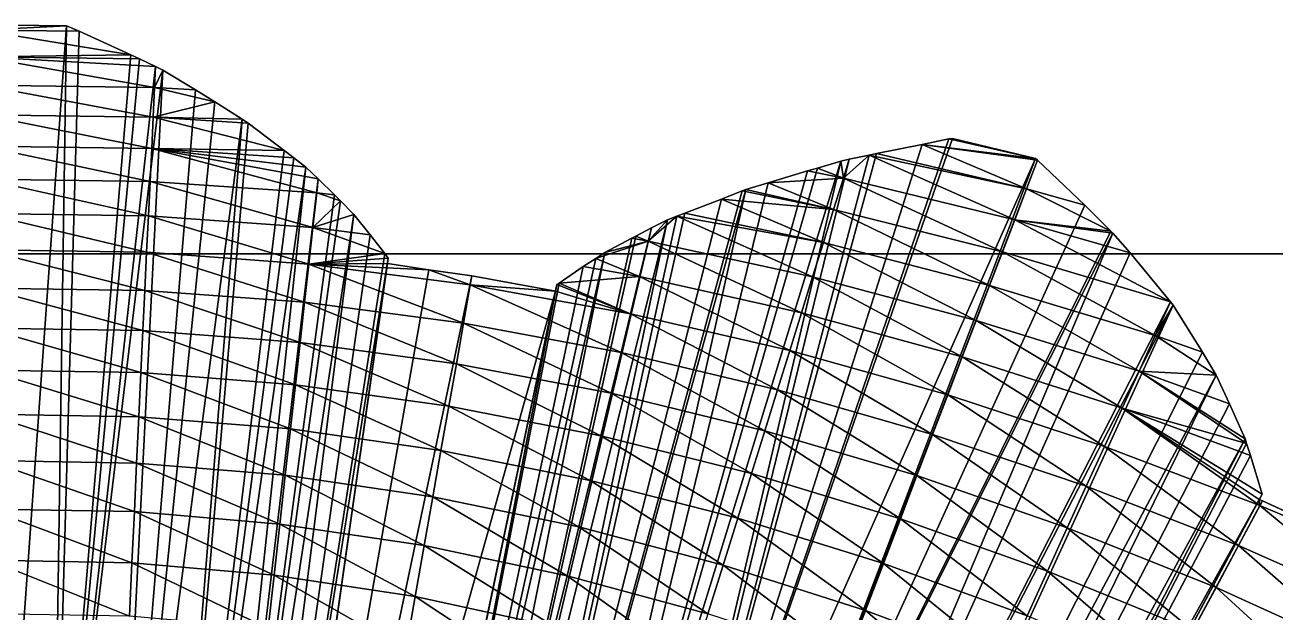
# Model space of a CAD drawing. Extents: x -33.1 to 33.1, y -27.2 to 27.2.
# Drawn here: x 0 to 12.23, y 21.49 to 27.24 of the extents above; entities that cross this region are included whole.
import ezdxf

# ---------------------------------------------------------------- set-up
doc = ezdxf.new("R2010")
doc.units = 0
doc.header["$MEASUREMENT"] = 0
for name, color, linetype in [('ObjLayer', 2, 'Continuous'), ('STL2DXF', 7, 'Continuous'), ('Temp', 7, 'Continuous')]:
    doc.layers.add(name, color=color, linetype=linetype)

msp = doc.modelspace()

# ---------------------------------------------------------------- linework, layer by layer
at = {"layer": 'ObjLayer'}
for p, q in [((0.406, 27.228, 29.5), (-0.409, 27.236, 29.495)), ((0.406, 27.228, 29.5), (0.265, 17.853, 36.5)), ((0.528, 27.175, 29.313), (0.406, 27.228, 29.5)), ((1.033, 26.944, 28.55), (0.528, 27.175, 29.313)), ((1.118, 26.905, 28.421), (1.033, 26.944, 28.55)), ((1.276, 26.83, 28.184), (1.118, 26.905, 28.421)), ((1.347, 26.793, 28.08), (1.276, 26.83, 28.184)), ((1.668, 26.602, 27.526), (1.347, 26.793, 28.08)), ((1.854, 26.485, 27.208), (1.668, 26.602, 27.526)), ((2.124, 26.317, 26.746), (1.854, 26.485, 27.208)), ((2.182, 26.276, 26.629), (2.124, 26.317, 26.746)), ((2.532, 26.01, 25.927), (2.182, 26.276, 26.629)), ((5.851, 16.868, 36.5), (9.065, 26.128, 29.182)), ((8.768, 26.067, 28.821), (8.322, 25.98, 28.273)), ((9.029, 26.122, 29.138), (8.768, 26.067, 28.821)), ((9.065, 26.128, 29.182), (9.029, 26.122, 29.138)), ((9.876, 25.931, 29.113), (9.065, 26.128, 29.182)), ((2.629, 25.937, 25.732), (2.532, 26.01, 25.927)), ((2.744, 25.847, 25.504), (2.629, 25.937, 25.732)), ((9.876, 25.931, 29.113), (6.353, 16.685, 36.5)), ((8.057, 25.925, 27.951), (7.974, 25.906, 27.853)), ((8.25, 25.964, 28.186), (8.057, 25.925, 27.951)), ((8.322, 25.98, 28.273), (8.25, 25.964, 28.186)), ((9.896, 25.914, 29.075), (9.876, 25.931, 29.113)), ((2.867, 25.731, 25.209), (2.744, 25.847, 25.504)), ((7.647, 25.811, 27.405), (7.263, 25.693, 26.887)), ((7.746, 25.838, 27.542), (7.647, 25.811, 27.405)), ((7.974, 25.906, 27.853), (7.746, 25.838, 27.542)), ((10.36, 25.475, 28.178), (9.896, 25.914, 29.075)), ((3.026, 25.575, 24.832), (2.867, 25.731, 25.209)), ((7.263, 25.693, 26.887), (7.046, 25.629, 26.591)), ((3.083, 25.516, 24.699), (3.026, 25.575, 24.832)), ((7.01, 25.616, 26.534), (6.807, 25.535, 26.221)), ((7.046, 25.629, 26.591), (7.01, 25.616, 26.534)), ((3.214, 25.383, 24.392), (3.083, 25.516, 24.699)), ((6.807, 25.535, 26.221), (6.448, 25.398, 25.66)), ((10.614, 25.221, 27.688), (10.36, 25.475, 28.178)), ((3.373, 25.186, 23.93), (3.214, 25.383, 24.392)), ((6.281, 25.33, 25.405), (6.123, 25.252, 25.121)), ((6.372, 25.367, 25.545), (6.281, 25.33, 25.405)), ((6.448, 25.398, 25.66), (6.372, 25.367, 25.545)), ((6.123, 25.252, 25.121), (5.969, 25.172, 24.851)), ((10.633, 25.202, 27.651), (10.614, 25.221, 27.688)), ((10.802, 25.01, 27.256), (10.633, 25.202, 27.651)), ((3.516, 25.001, 23.518), (3.373, 25.186, 23.93)), ((5.93, 25.152, 24.781), (5.669, 25.012, 24.331)), ((5.969, 25.172, 24.851), (5.93, 25.152, 24.781)), ((-25, 25), (25, 25)), ((-25, 25, 4), (25, 25, 4)), ((3.551, 24.956, 23.416), (3.516, 25.001, 23.518)), ((3.544, 24.904, 23.286), (3.551, 24.956, 23.416)), ((5.578, 24.952, 24.145), (5.457, 24.874, 23.896)), ((5.669, 25.012, 24.331), (5.578, 24.952, 24.145)), ((11.198, 24.53, 26.327), (10.802, 25.01, 27.256)), ((1.766, 12.45, 36.5), (3.544, 24.904, 23.286)), ((3.947, 24.844, 23.261), (3.544, 24.904, 23.286)), ((4.367, 24.783, 23.234), (3.947, 24.844, 23.261)), ((5.457, 24.874, 23.896), (5.22, 24.713, 23.422)), ((5.185, 24.633, 23.213), (4.367, 24.783, 23.234)), ((5.22, 24.713, 23.422), (5.199, 24.699, 23.38)), ((5.185, 24.633, 23.213), (2.588, 12.279, 36.5)), ((5.199, 24.699, 23.38), (5.185, 24.633, 23.213)), ((11.222, 24.498, 26.27), (11.198, 24.53, 26.327)), ((11.51, 24.038, 25.417), (11.222, 24.498, 26.27)), ((11.643, 23.812, 25.022), (11.51, 24.038, 25.417)), ((11.775, 23.534, 24.502), (11.643, 23.812, 25.022)), ((11.926, 23.192, 23.9), (11.775, 23.534, 24.502)), ((11.941, 23.144, 23.81), (11.926, 23.192, 23.9)), ((11.979, 23.028, 23.592), (11.941, 23.144, 23.81)), ((12.092, 22.651, 22.923), (11.979, 23.028, 23.592)), ((12.064, 22.598, 22.8), (12.092, 22.651, 22.923)), ((5.915, 11.095, 36.5), (12.064, 22.598, 22.8)), ((12.095, 22.585, 22.795), (12.064, 22.598, 22.8)), ((13.544, 21.915, 22.591), (12.095, 22.585, 22.795))]:
    msp.add_line(p, q, dxfattribs=at)
at = {"layer": 'STL2DXF'}
for points in [[(0.406, 27.228, 29.5), (-0.433, 27.186, 29.315), (-0.409, 27.236, 29.495)], [(0.528, 27.175, 29.313), (-0.433, 27.186, 29.315), (0.406, 27.228, 29.5)], [(1.033, 26.944, 28.55), (-0.433, 27.186, 29.315), (0.528, 27.175, 29.313)], [(1.033, 26.944, 28.55), (-0.429, 26.924, 28.424), (-0.433, 27.186, 29.315)], [(1.118, 26.905, 28.421), (-0.429, 26.924, 28.424), (1.033, 26.944, 28.55)], [(1.266, 26.626, 27.529), (-0.424, 26.648, 27.532), (-0.429, 26.924, 28.424)], [(1.276, 26.83, 28.184), (-0.429, 26.924, 28.424), (1.118, 26.905, 28.421)], [(1.276, 26.83, 28.184), (1.266, 26.626, 27.529), (-0.429, 26.924, 28.424)], [(1.347, 26.793, 28.08), (1.266, 26.626, 27.529), (1.276, 26.83, 28.184)], [(1.668, 26.602, 27.526), (1.266, 26.626, 27.529), (1.347, 26.793, 28.08)], [(1.266, 26.626, 27.529), (1.252, 26.335, 26.636), (-0.424, 26.648, 27.532)], [(1.252, 26.335, 26.636), (-0.42, 26.357, 26.639), (-0.424, 26.648, 27.532)], [(1.854, 26.485, 27.208), (1.252, 26.335, 26.636), (1.266, 26.626, 27.529)], [(1.854, 26.485, 27.208), (1.266, 26.626, 27.529), (1.668, 26.602, 27.526)], [(2.124, 26.317, 26.746), (1.252, 26.335, 26.636), (1.854, 26.485, 27.208)], [(1.252, 26.335, 26.636), (1.238, 26.029, 25.742), (-0.42, 26.357, 26.639)], [(1.238, 26.029, 25.742), (-0.415, 26.051, 25.744), (-0.42, 26.357, 26.639)], [(2.532, 26.01, 25.927), (1.238, 26.029, 25.742), (1.252, 26.335, 26.636)], [(2.532, 26.01, 25.927), (1.252, 26.335, 26.636), (2.182, 26.276, 26.629)], [(2.182, 26.276, 26.629), (1.252, 26.335, 26.636), (2.124, 26.317, 26.746)], [(1.238, 26.029, 25.742), (1.222, 25.707, 24.845), (-0.415, 26.051, 25.744)], [(1.222, 25.707, 24.845), (-0.41, 25.73, 24.847), (-0.415, 26.051, 25.744)], [(9.789, 25.634, 28.209), (8.322, 25.98, 28.273), (8.768, 26.067, 28.821)], [(9.876, 25.931, 29.113), (8.768, 26.067, 28.821), (9.029, 26.122, 29.138)], [(9.896, 25.914, 29.075), (8.768, 26.067, 28.821), (9.876, 25.931, 29.113)], [(9.896, 25.914, 29.075), (9.789, 25.634, 28.209), (8.768, 26.067, 28.821)], [(9.876, 25.931, 29.113), (9.029, 26.122, 29.138), (9.065, 26.128, 29.182)], [(2.852, 25.596, 24.834), (1.222, 25.707, 24.845), (1.238, 26.029, 25.742)], [(2.867, 25.731, 25.209), (1.238, 26.029, 25.742), (2.744, 25.847, 25.504)], [(2.629, 25.937, 25.732), (1.238, 26.029, 25.742), (2.532, 26.01, 25.927)], [(2.867, 25.731, 25.209), (2.852, 25.596, 24.834), (1.238, 26.029, 25.742)], [(2.744, 25.847, 25.504), (1.238, 26.029, 25.742), (2.629, 25.937, 25.732)], [(8.057, 25.925, 27.951), (8, 25.74, 27.393), (7.974, 25.906, 27.853)], [(9.674, 25.333, 27.318), (8, 25.74, 27.393), (8.25, 25.964, 28.186)], [(8.25, 25.964, 28.186), (8, 25.74, 27.393), (8.057, 25.925, 27.951)], [(9.789, 25.634, 28.209), (8.25, 25.964, 28.186), (8.322, 25.98, 28.273)], [(9.789, 25.634, 28.209), (9.674, 25.333, 27.318), (8.25, 25.964, 28.186)], [(8, 25.74, 27.393), (7.263, 25.693, 26.887), (7.647, 25.811, 27.405)], [(8, 25.74, 27.393), (7.647, 25.811, 27.405), (7.746, 25.838, 27.542)], [(8, 25.74, 27.393), (7.746, 25.838, 27.542), (7.974, 25.906, 27.853)], [(10.36, 25.475, 28.178), (9.789, 25.634, 28.209), (9.896, 25.914, 29.075)], [(1.222, 25.707, 24.845), (1.206, 25.369, 23.946), (-0.41, 25.73, 24.847)], [(1.206, 25.369, 23.946), (-0.405, 25.392, 23.947), (-0.41, 25.73, 24.847)], [(2.814, 25.256, 23.937), (1.206, 25.369, 23.946), (1.222, 25.707, 24.845)], [(2.852, 25.596, 24.834), (2.814, 25.256, 23.937), (1.222, 25.707, 24.845)], [(3.026, 25.575, 24.832), (2.852, 25.596, 24.834), (2.867, 25.731, 25.209)], [(7.904, 25.432, 26.504), (7.046, 25.629, 26.591), (7.263, 25.693, 26.887)], [(8, 25.74, 27.393), (7.904, 25.432, 26.504), (7.263, 25.693, 26.887)], [(9.554, 25.019, 26.43), (7.904, 25.432, 26.504), (8, 25.74, 27.393)], [(9.674, 25.333, 27.318), (9.554, 25.019, 26.43), (8, 25.74, 27.393)], [(3.083, 25.516, 24.699), (2.814, 25.256, 23.937), (2.852, 25.596, 24.834)], [(3.083, 25.516, 24.699), (2.852, 25.596, 24.834), (3.026, 25.575, 24.832)], [(7.904, 25.432, 26.504), (6.807, 25.535, 26.221), (7.01, 25.616, 26.534)], [(7.904, 25.432, 26.504), (7.01, 25.616, 26.534), (7.046, 25.629, 26.591)], [(10.614, 25.221, 27.688), (9.674, 25.333, 27.318), (9.789, 25.634, 28.209)], [(10.614, 25.221, 27.688), (9.789, 25.634, 28.209), (10.36, 25.475, 28.178)], [(3.214, 25.383, 24.392), (2.814, 25.256, 23.937), (3.083, 25.516, 24.699)], [(7.804, 25.11, 25.615), (6.448, 25.398, 25.66), (6.807, 25.535, 26.221)], [(7.904, 25.432, 26.504), (7.804, 25.11, 25.615), (6.807, 25.535, 26.221)], [(1.206, 25.369, 23.946), (1.189, 25.014, 23.044), (-0.405, 25.392, 23.947)], [(1.189, 25.014, 23.044), (-0.399, 25.037, 23.045), (-0.405, 25.392, 23.947)], [(2.774, 24.899, 23.036), (1.189, 25.014, 23.044), (1.206, 25.369, 23.946)], [(2.814, 25.256, 23.937), (2.774, 24.899, 23.036), (1.206, 25.369, 23.946)], [(3.373, 25.186, 23.93), (2.814, 25.256, 23.937), (3.214, 25.383, 24.392)], [(6.372, 25.367, 25.545), (6.092, 25.124, 24.778), (6.281, 25.33, 25.405)], [(7.699, 24.773, 24.726), (6.092, 25.124, 24.778), (6.372, 25.367, 25.545)], [(6.281, 25.33, 25.405), (6.092, 25.124, 24.778), (6.123, 25.252, 25.121)], [(7.804, 25.11, 25.615), (6.372, 25.367, 25.545), (6.448, 25.398, 25.66)], [(7.804, 25.11, 25.615), (7.699, 24.773, 24.726), (6.372, 25.367, 25.545)], [(9.429, 24.691, 25.542), (7.804, 25.11, 25.615), (7.904, 25.432, 26.504)], [(9.554, 25.019, 26.43), (9.429, 24.691, 25.542), (7.904, 25.432, 26.504)], [(11.198, 24.53, 26.327), (9.554, 25.019, 26.43), (9.674, 25.333, 27.318)], [(11.198, 24.53, 26.327), (9.674, 25.333, 27.318), (10.802, 25.01, 27.256)], [(10.633, 25.202, 27.651), (9.674, 25.333, 27.318), (10.614, 25.221, 27.688)], [(10.802, 25.01, 27.256), (9.674, 25.333, 27.318), (10.633, 25.202, 27.651)], [(3.516, 25.001, 23.518), (2.774, 24.899, 23.036), (2.814, 25.256, 23.937)], [(3.516, 25.001, 23.518), (2.814, 25.256, 23.937), (3.373, 25.186, 23.93)], [(6.123, 25.252, 25.121), (6.092, 25.124, 24.778), (5.969, 25.172, 24.851)], [(6.092, 25.124, 24.778), (6.007, 24.777, 23.885), (5.578, 24.952, 24.145)], [(6.092, 25.124, 24.778), (5.578, 24.952, 24.145), (5.669, 25.012, 24.331)], [(6.092, 25.124, 24.778), (5.669, 25.012, 24.331), (5.93, 25.152, 24.781)], [(6.092, 25.124, 24.778), (5.93, 25.152, 24.781), (5.969, 25.172, 24.851)], [(7.59, 24.422, 23.836), (6.007, 24.777, 23.885), (6.092, 25.124, 24.778)], [(7.699, 24.773, 24.726), (7.59, 24.422, 23.836), (6.092, 25.124, 24.778)], [(9.298, 24.349, 24.655), (7.699, 24.773, 24.726), (7.804, 25.11, 25.615)], [(9.429, 24.691, 25.542), (9.298, 24.349, 24.655), (7.804, 25.11, 25.615)], [(25, 5), (-25, 25), (25, 25)], [(-25, 5, 4), (25, 25, 4), (-25, 25, 4)], [(25, 25, 4), (-25, 5, 4), (-1.71, 11.885, 4)], [(25, 25, 4), (-25, 25), (-25, 25, 4)], [(-25, 25), (25, 25, 4), (25, 25)], [(25, 25, 4), (-1.71, 11.885, 4), (-1.191, 12.027, 4)], [(25, 25, 4), (-1.191, 12.027, 4), (-0.962, 12.085, 4)], [(25, 25, 4), (-0.962, 12.085, 4), (-0.472, 12.144, 4)], [(25, 25, 4), (-0.472, 12.144, 4), (-0.195, 12.175, 4)], [(1.189, 25.014, 23.044), (1.172, 24.641, 22.138), (-0.399, 25.037, 23.045)], [(1.172, 24.641, 22.138), (-0.393, 24.665, 22.139), (-0.399, 25.037, 23.045)], [(0.576, 12.145, 4), (25, 25, 4), (-0.195, 12.175, 4)], [(1.336, 11.998, 4), (25, 25, 4), (0.576, 12.145, 4)], [(2.733, 24.525, 22.133), (1.172, 24.641, 22.138), (1.189, 25.014, 23.044)], [(2.774, 24.899, 23.036), (2.733, 24.525, 22.133), (1.189, 25.014, 23.044)], [(25, 25, 4), (1.336, 11.998, 4), (25, 5, 4)], [(3.551, 24.956, 23.416), (2.774, 24.899, 23.036), (3.516, 25.001, 23.518)], [(3.551, 24.956, 23.416), (3.544, 24.904, 23.286), (2.774, 24.899, 23.036)], [(6.007, 24.777, 23.885), (5.457, 24.874, 23.896), (5.578, 24.952, 24.145)], [(11.047, 24.2, 25.45), (9.429, 24.691, 25.542), (9.554, 25.019, 26.43)], [(11.198, 24.53, 26.327), (11.047, 24.2, 25.45), (9.554, 25.019, 26.43)], [(4.285, 24.32, 22.119), (2.733, 24.525, 22.133), (2.774, 24.899, 23.036)], [(3.947, 24.844, 23.261), (2.774, 24.899, 23.036), (3.544, 24.904, 23.286)], [(4.352, 24.697, 23.02), (2.774, 24.899, 23.036), (3.947, 24.844, 23.261)], [(4.352, 24.697, 23.02), (4.285, 24.32, 22.119), (2.774, 24.899, 23.036)], [(4.367, 24.783, 23.234), (4.352, 24.697, 23.02), (3.947, 24.844, 23.261)], [(6.007, 24.777, 23.885), (5.22, 24.713, 23.422), (5.457, 24.874, 23.896)], [(5.185, 24.633, 23.213), (4.352, 24.697, 23.02), (4.367, 24.783, 23.234)], [(5.919, 24.414, 22.991), (5.199, 24.699, 23.38), (5.22, 24.713, 23.422)], [(6.007, 24.777, 23.885), (5.919, 24.414, 22.991), (5.22, 24.713, 23.422)], [(7.476, 24.054, 22.945), (5.919, 24.414, 22.991), (6.007, 24.777, 23.885)], [(7.59, 24.422, 23.836), (7.476, 24.054, 22.945), (6.007, 24.777, 23.885)], [(9.162, 23.993, 23.768), (7.59, 24.422, 23.836), (7.699, 24.773, 24.726)], [(9.298, 24.349, 24.655), (9.162, 23.993, 23.768), (7.699, 24.773, 24.726)], [(1.172, 24.641, 22.138), (1.153, 24.249, 21.229), (-0.393, 24.665, 22.139)], [(1.153, 24.249, 21.229), (-0.387, 24.273, 21.23), (-0.393, 24.665, 22.139)], [(2.689, 24.132, 21.226), (1.153, 24.249, 21.229), (1.172, 24.641, 22.138)], [(2.733, 24.525, 22.133), (2.689, 24.132, 21.226), (1.172, 24.641, 22.138)], [(5.827, 24.034, 22.094), (4.285, 24.32, 22.119), (4.352, 24.697, 23.02)], [(5.919, 24.414, 22.991), (4.352, 24.697, 23.02), (5.185, 24.633, 23.213)], [(5.919, 24.414, 22.991), (5.827, 24.034, 22.094), (4.352, 24.697, 23.02)], [(5.919, 24.414, 22.991), (5.185, 24.633, 23.213), (5.199, 24.699, 23.38)], [(10.889, 23.853, 24.564), (9.298, 24.349, 24.655), (9.429, 24.691, 25.542)], [(11.047, 24.2, 25.45), (10.889, 23.853, 24.564), (9.429, 24.691, 25.542)], [(4.216, 23.925, 21.216), (2.689, 24.132, 21.226), (2.733, 24.525, 22.133)], [(4.285, 24.32, 22.119), (4.216, 23.925, 21.216), (2.733, 24.525, 22.133)], [(11.222, 24.498, 26.27), (11.047, 24.2, 25.45), (11.198, 24.53, 26.327)], [(11.51, 24.038, 25.417), (11.047, 24.2, 25.45), (11.222, 24.498, 26.27)], [(7.356, 23.67, 22.053), (5.827, 24.034, 22.094), (5.919, 24.414, 22.991)], [(7.476, 24.054, 22.945), (7.356, 23.67, 22.053), (5.919, 24.414, 22.991)], [(9.02, 23.622, 22.881), (7.476, 24.054, 22.945), (7.59, 24.422, 23.836)], [(9.162, 23.993, 23.768), (9.02, 23.622, 22.881), (7.59, 24.422, 23.836)], [(10.724, 23.492, 23.68), (9.162, 23.993, 23.768), (9.298, 24.349, 24.655)], [(10.889, 23.853, 24.564), (10.724, 23.492, 23.68), (9.298, 24.349, 24.655)], [(1.153, 24.249, 21.229), (1.133, 23.839, 20.317), (-0.387, 24.273, 21.23)], [(1.133, 23.839, 20.317), (-0.38, 23.863, 20.317), (-0.387, 24.273, 21.23)], [(2.643, 23.72, 20.316), (1.133, 23.839, 20.317), (1.153, 24.249, 21.229)], [(2.689, 24.132, 21.226), (2.643, 23.72, 20.316), (1.153, 24.249, 21.229)], [(5.731, 23.636, 21.196), (4.216, 23.925, 21.216), (4.285, 24.32, 22.119)], [(5.827, 24.034, 22.094), (5.731, 23.636, 21.196), (4.285, 24.32, 22.119)], [(4.143, 23.511, 20.31), (2.643, 23.72, 20.316), (2.689, 24.132, 21.226)], [(4.216, 23.925, 21.216), (4.143, 23.511, 20.31), (2.689, 24.132, 21.226)], [(11.643, 23.812, 25.022), (10.889, 23.853, 24.564), (11.047, 24.2, 25.45)], [(11.643, 23.812, 25.022), (11.047, 24.2, 25.45), (11.51, 24.038, 25.417)], [(7.232, 23.27, 21.16), (5.731, 23.636, 21.196), (5.827, 24.034, 22.094)], [(7.356, 23.67, 22.053), (7.232, 23.27, 21.16), (5.827, 24.034, 22.094)], [(8.872, 23.234, 21.994), (7.356, 23.67, 22.053), (7.476, 24.054, 22.945)], [(9.02, 23.622, 22.881), (8.872, 23.234, 21.994), (7.476, 24.054, 22.945)], [(10.552, 23.117, 22.797), (9.02, 23.622, 22.881), (9.162, 23.993, 23.768)], [(10.724, 23.492, 23.68), (10.552, 23.117, 22.797), (9.162, 23.993, 23.768)], [(1.133, 23.839, 20.317), (1.113, 23.407, 19.4), (-0.38, 23.863, 20.317)], [(1.113, 23.407, 19.4), (-0.373, 23.431, 19.4), (-0.38, 23.863, 20.317)], [(5.63, 23.22, 20.294), (4.143, 23.511, 20.31), (4.216, 23.925, 21.216)], [(5.731, 23.636, 21.196), (5.63, 23.22, 20.294), (4.216, 23.925, 21.216)], [(11.941, 23.144, 23.81), (10.724, 23.492, 23.68), (10.889, 23.853, 24.564)], [(11.941, 23.144, 23.81), (10.889, 23.853, 24.564), (11.926, 23.192, 23.9)], [(11.926, 23.192, 23.9), (10.889, 23.853, 24.564), (11.775, 23.534, 24.502)], [(11.775, 23.534, 24.502), (10.889, 23.853, 24.564), (11.643, 23.812, 25.022)], [(2.595, 23.287, 19.402), (1.113, 23.407, 19.4), (1.133, 23.839, 20.317)], [(2.643, 23.72, 20.316), (2.595, 23.287, 19.402), (1.133, 23.839, 20.317)], [(4.066, 23.077, 19.401), (2.595, 23.287, 19.402), (2.643, 23.72, 20.316)], [(4.143, 23.511, 20.31), (4.066, 23.077, 19.401), (2.643, 23.72, 20.316)], [(7.102, 22.851, 20.264), (5.63, 23.22, 20.294), (5.731, 23.636, 21.196)], [(7.232, 23.27, 21.16), (7.102, 22.851, 20.264), (5.731, 23.636, 21.196)], [(8.718, 22.831, 21.106), (7.232, 23.27, 21.16), (7.356, 23.67, 22.053)], [(8.872, 23.234, 21.994), (8.718, 22.831, 21.106), (7.356, 23.67, 22.053)], [(10.374, 22.727, 21.914), (8.872, 23.234, 21.994), (9.02, 23.622, 22.881)], [(10.552, 23.117, 22.797), (10.374, 22.727, 21.914), (9.02, 23.622, 22.881)], [(5.524, 22.784, 19.391), (4.066, 23.077, 19.401), (4.143, 23.511, 20.31)], [(5.63, 23.22, 20.294), (5.524, 22.784, 19.391), (4.143, 23.511, 20.31)], [(12.071, 22.54, 22.692), (10.552, 23.117, 22.797), (10.724, 23.492, 23.68)], [(12.092, 22.651, 22.923), (10.724, 23.492, 23.68), (11.979, 23.028, 23.592)], [(12.092, 22.651, 22.923), (12.064, 22.598, 22.8), (10.724, 23.492, 23.68)], [(12.071, 22.54, 22.692), (10.724, 23.492, 23.68), (12.064, 22.598, 22.8)], [(11.979, 23.028, 23.592), (10.724, 23.492, 23.68), (11.941, 23.144, 23.81)], [(1.091, 22.954, 18.48), (-0.366, 22.979, 18.479), (-0.373, 23.431, 19.4)], [(1.113, 23.407, 19.4), (1.091, 22.954, 18.48), (-0.373, 23.431, 19.4)], [(2.544, 22.834, 18.485), (1.091, 22.954, 18.48), (1.113, 23.407, 19.4)], [(2.595, 23.287, 19.402), (2.544, 22.834, 18.485), (1.113, 23.407, 19.4)], [(3.986, 22.623, 18.488), (2.544, 22.834, 18.485), (2.595, 23.287, 19.402)], [(4.066, 23.077, 19.401), (3.986, 22.623, 18.488), (2.595, 23.287, 19.402)], [(8.557, 22.41, 20.216), (7.102, 22.851, 20.264), (7.232, 23.27, 21.16)], [(8.718, 22.831, 21.106), (8.557, 22.41, 20.216), (7.232, 23.27, 21.16)], [(10.188, 22.32, 21.031), (8.718, 22.831, 21.106), (8.872, 23.234, 21.994)], [(10.374, 22.727, 21.914), (10.188, 22.32, 21.031), (8.872, 23.234, 21.994)], [(6.966, 22.414, 19.367), (5.524, 22.784, 19.391), (5.63, 23.22, 20.294)], [(7.102, 22.851, 20.264), (6.966, 22.414, 19.367), (5.63, 23.22, 20.294)], [(11.861, 22.147, 21.813), (10.374, 22.727, 21.914), (10.552, 23.117, 22.797)], [(12.071, 22.54, 22.692), (11.861, 22.147, 21.813), (10.552, 23.117, 22.797)], [(5.413, 22.329, 18.484), (3.986, 22.623, 18.488), (4.066, 23.077, 19.401)], [(5.524, 22.784, 19.391), (5.413, 22.329, 18.484), (4.066, 23.077, 19.401)], [(1.069, 22.479, 17.556), (-0.359, 22.504, 17.554), (-0.366, 22.979, 18.479)], [(1.091, 22.954, 18.48), (1.069, 22.479, 17.556), (-0.366, 22.979, 18.479)], [(2.491, 22.358, 17.564), (1.069, 22.479, 17.556), (1.091, 22.954, 18.48)], [(2.544, 22.834, 18.485), (2.491, 22.358, 17.564), (1.091, 22.954, 18.48)], [(3.902, 22.147, 17.572), (2.491, 22.358, 17.564), (2.544, 22.834, 18.485)], [(3.986, 22.623, 18.488), (3.902, 22.147, 17.572), (2.544, 22.834, 18.485)], [(6.824, 21.957, 18.468), (5.413, 22.329, 18.484), (5.524, 22.784, 19.391)], [(6.966, 22.414, 19.367), (6.824, 21.957, 18.468), (5.524, 22.784, 19.391)], [(8.39, 21.971, 19.326), (6.966, 22.414, 19.367), (7.102, 22.851, 20.264)], [(8.557, 22.41, 20.216), (8.39, 21.971, 19.326), (7.102, 22.851, 20.264)], [(9.996, 21.898, 20.148), (8.557, 22.41, 20.216), (8.718, 22.831, 21.106)], [(10.188, 22.32, 21.031), (9.996, 21.898, 20.148), (8.718, 22.831, 21.106)], [(5.298, 21.852, 17.575), (3.902, 22.147, 17.572), (3.986, 22.623, 18.488)], [(5.413, 22.329, 18.484), (5.298, 21.852, 17.575), (3.986, 22.623, 18.488)], [(11.642, 21.739, 20.936), (10.188, 22.32, 21.031), (10.374, 22.727, 21.914)], [(11.861, 22.147, 21.813), (11.642, 21.739, 20.936), (10.374, 22.727, 21.914)], [(1.045, 21.98, 16.629), (-0.351, 22.005, 16.626), (-0.359, 22.504, 17.554)], [(1.069, 22.479, 17.556), (1.045, 21.98, 16.629), (-0.359, 22.504, 17.554)], [(13.331, 21.495, 21.692), (11.861, 22.147, 21.813), (12.071, 22.54, 22.692)], [(12.095, 22.585, 22.795), (12.071, 22.54, 22.692), (12.064, 22.598, 22.8)], [(13.544, 21.915, 22.591), (12.071, 22.54, 22.692), (12.095, 22.585, 22.795)], [(13.544, 21.915, 22.591), (13.331, 21.495, 21.692), (12.071, 22.54, 22.692)], [(2.435, 21.859, 16.639), (1.045, 21.98, 16.629), (1.069, 22.479, 17.556)], [(2.491, 22.358, 17.564), (2.435, 21.859, 16.639), (1.069, 22.479, 17.556)], [(8.215, 21.514, 18.434), (6.824, 21.957, 18.468), (6.966, 22.414, 19.367)], [(8.39, 21.971, 19.326), (8.215, 21.514, 18.434), (6.966, 22.414, 19.367)], [(9.795, 21.459, 19.265), (8.39, 21.971, 19.326), (8.557, 22.41, 20.216)], [(9.996, 21.898, 20.148), (9.795, 21.459, 19.265), (8.557, 22.41, 20.216)], [(3.814, 21.648, 16.653), (2.435, 21.859, 16.639), (2.491, 22.358, 17.564)], [(3.902, 22.147, 17.572), (3.814, 21.648, 16.653), (2.491, 22.358, 17.564)], [(6.675, 21.48, 17.566), (5.298, 21.852, 17.575), (5.413, 22.329, 18.484)], [(6.824, 21.957, 18.468), (6.675, 21.48, 17.566), (5.413, 22.329, 18.484)], [(11.415, 21.316, 20.06), (9.996, 21.898, 20.148), (10.188, 22.32, 21.031)], [(11.642, 21.739, 20.936), (11.415, 21.316, 20.06), (10.188, 22.32, 21.031)], [(5.177, 21.353, 16.663), (3.814, 21.648, 16.653), (3.902, 22.147, 17.572)], [(5.298, 21.852, 17.575), (5.177, 21.353, 16.663), (3.902, 22.147, 17.572)], [(13.078, 21.087, 20.82), (11.642, 21.739, 20.936), (11.861, 22.147, 21.813)], [(13.331, 21.495, 21.692), (13.078, 21.087, 20.82), (11.861, 22.147, 21.813)], [(1.02, 21.457, 15.697), (-0.343, 21.481, 15.694), (-0.351, 22.005, 16.626)], [(1.045, 21.98, 16.629), (1.02, 21.457, 15.697), (-0.351, 22.005, 16.626)], [(2.377, 21.336, 15.712), (1.02, 21.457, 15.697), (1.045, 21.98, 16.629)], [(2.435, 21.859, 16.639), (2.377, 21.336, 15.712), (1.045, 21.98, 16.629)], [(8.033, 21.037, 17.541), (6.675, 21.48, 17.566), (6.824, 21.957, 18.468)], [(8.215, 21.514, 18.434), (8.033, 21.037, 17.541), (6.824, 21.957, 18.468)], [(9.586, 21.001, 18.382), (8.215, 21.514, 18.434), (8.39, 21.971, 19.326)], [(9.795, 21.459, 19.265), (9.586, 21.001, 18.382), (8.39, 21.971, 19.326)], [(11.18, 20.877, 19.184), (9.795, 21.459, 19.265), (9.996, 21.898, 20.148)], [(11.415, 21.316, 20.06), (11.18, 20.877, 19.184), (9.996, 21.898, 20.148)], [(3.722, 21.125, 15.732), (2.377, 21.336, 15.712), (2.435, 21.859, 16.639)], [(3.814, 21.648, 16.653), (3.722, 21.125, 15.732), (2.435, 21.859, 16.639)], [(6.52, 20.982, 16.663), (5.177, 21.353, 16.663), (5.298, 21.852, 17.575)], [(6.675, 21.48, 17.566), (6.52, 20.982, 16.663), (5.298, 21.852, 17.575)], [(5.05, 20.831, 15.749), (3.722, 21.125, 15.732), (3.814, 21.648, 16.653)], [(5.177, 21.353, 16.663), (5.05, 20.831, 15.749), (3.814, 21.648, 16.653)], [(12.815, 20.664, 19.95), (11.415, 21.316, 20.06), (11.642, 21.739, 20.936)], [(13.078, 21.087, 20.82), (12.815, 20.664, 19.95), (11.642, 21.739, 20.936)], [(9.369, 20.526, 17.497), (8.033, 21.037, 17.541), (8.215, 21.514, 18.434)], [(9.586, 21.001, 18.382), (9.369, 20.526, 17.497), (8.215, 21.514, 18.434)]]:
    msp.add_3dface(points, dxfattribs=at)
at = {"layer": 'Temp'}
for points in [[(-0.269, 17.853, 36.5), (0.406, 27.228, 29.5), (-0.409, 27.236, 29.495)], [(0.265, 17.853, 36.5), (0.406, 27.228, 29.5), (-0.269, 17.853, 36.5)], [(0.265, 17.853, 36.5), (0.528, 27.175, 29.313), (0.406, 27.228, 29.5)], [(0.265, 17.853, 36.5), (1.033, 26.944, 28.55), (0.528, 27.175, 29.313)], [(0.265, 17.853, 36.5), (1.118, 26.905, 28.421), (1.033, 26.944, 28.55)], [(0.265, 17.853, 36.5), (1.276, 26.83, 28.184), (1.118, 26.905, 28.421)], [(0.265, 17.853, 36.5), (1.347, 26.793, 28.08), (1.276, 26.83, 28.184)], [(0.265, 17.853, 36.5), (0.824, 16.422, 36.5), (1.347, 26.793, 28.08)], [(0.824, 16.422, 36.5), (1.668, 26.602, 27.526), (1.347, 26.793, 28.08)], [(0.824, 16.422, 36.5), (1.854, 26.485, 27.208), (1.668, 26.602, 27.526)], [(0.824, 16.422, 36.5), (2.124, 26.317, 26.746), (1.854, 26.485, 27.208)], [(0.824, 16.422, 36.5), (1.224, 15.202, 36.5), (2.124, 26.317, 26.746)], [(1.224, 15.202, 36.5), (2.182, 26.276, 26.629), (2.124, 26.317, 26.746)], [(1.224, 15.202, 36.5), (2.532, 26.01, 25.927), (2.182, 26.276, 26.629)], [(5.851, 16.868, 36.5), (9.876, 25.931, 29.113), (9.065, 26.128, 29.182)], [(5.851, 16.868, 36.5), (9.065, 26.128, 29.182), (9.029, 26.122, 29.138)], [(5.851, 16.868, 36.5), (9.029, 26.122, 29.138), (8.768, 26.067, 28.821)], [(5.851, 16.868, 36.5), (8.768, 26.067, 28.821), (8.322, 25.98, 28.273)], [(1.224, 15.202, 36.5), (2.629, 25.937, 25.732), (2.532, 26.01, 25.927)], [(1.224, 15.202, 36.5), (2.744, 25.847, 25.504), (2.629, 25.937, 25.732)], [(5.851, 16.868, 36.5), (8.322, 25.98, 28.273), (8.25, 25.964, 28.186)], [(5.851, 16.868, 36.5), (8.25, 25.964, 28.186), (8.057, 25.925, 27.951)], [(6.353, 16.685, 36.5), (9.876, 25.931, 29.113), (5.851, 16.868, 36.5)], [(5.851, 16.868, 36.5), (8.057, 25.925, 27.951), (7.974, 25.906, 27.853)], [(6.353, 16.685, 36.5), (9.896, 25.914, 29.075), (9.876, 25.931, 29.113)], [(1.224, 15.202, 36.5), (1.5, 14.17, 36.5), (2.744, 25.847, 25.504)], [(1.5, 14.17, 36.5), (2.867, 25.731, 25.209), (2.744, 25.847, 25.504)], [(5.851, 16.868, 36.5), (7.974, 25.906, 27.853), (4.837, 15.715, 36.5)], [(4.837, 15.715, 36.5), (7.974, 25.906, 27.853), (7.746, 25.838, 27.542)], [(4.837, 15.715, 36.5), (7.746, 25.838, 27.542), (7.647, 25.811, 27.405)], [(4.837, 15.715, 36.5), (7.647, 25.811, 27.405), (7.263, 25.693, 26.887)], [(6.353, 16.685, 36.5), (10.36, 25.475, 28.178), (9.896, 25.914, 29.075)], [(1.5, 14.17, 36.5), (3.026, 25.575, 24.832), (2.867, 25.731, 25.209)], [(4.837, 15.715, 36.5), (7.263, 25.693, 26.887), (7.046, 25.629, 26.591)], [(1.5, 14.17, 36.5), (3.083, 25.516, 24.699), (3.026, 25.575, 24.832)], [(4.837, 15.715, 36.5), (7.046, 25.629, 26.591), (4.044, 14.704, 36.5)], [(4.044, 14.704, 36.5), (7.046, 25.629, 26.591), (7.01, 25.616, 26.534)], [(4.044, 14.704, 36.5), (7.01, 25.616, 26.534), (6.807, 25.535, 26.221)], [(1.5, 14.17, 36.5), (3.214, 25.383, 24.392), (3.083, 25.516, 24.699)], [(4.044, 14.704, 36.5), (6.807, 25.535, 26.221), (6.448, 25.398, 25.66)], [(6.353, 16.685, 36.5), (10.614, 25.221, 27.688), (10.36, 25.475, 28.178)], [(1.5, 14.17, 36.5), (1.68, 13.31, 36.5), (3.214, 25.383, 24.392)], [(1.68, 13.31, 36.5), (3.373, 25.186, 23.93), (3.214, 25.383, 24.392)], [(4.044, 14.704, 36.5), (6.281, 25.33, 25.405), (3.431, 13.83, 36.5)], [(3.431, 13.83, 36.5), (6.281, 25.33, 25.405), (6.123, 25.252, 25.121)], [(4.044, 14.704, 36.5), (6.448, 25.398, 25.66), (6.372, 25.367, 25.545)], [(4.044, 14.704, 36.5), (6.372, 25.367, 25.545), (6.281, 25.33, 25.405)], [(3.431, 13.83, 36.5), (6.123, 25.252, 25.121), (5.969, 25.172, 24.851)], [(6.353, 16.685, 36.5), (10.633, 25.202, 27.651), (10.614, 25.221, 27.688)], [(6.353, 16.685, 36.5), (6.388, 15.15, 36.5), (10.633, 25.202, 27.651)], [(6.388, 15.15, 36.5), (10.802, 25.01, 27.256), (10.633, 25.202, 27.651)], [(1.68, 13.31, 36.5), (3.516, 25.001, 23.518), (3.373, 25.186, 23.93)], [(3.431, 13.83, 36.5), (5.969, 25.172, 24.851), (5.93, 25.152, 24.781)], [(3.431, 13.83, 36.5), (5.93, 25.152, 24.781), (5.669, 25.012, 24.331)], [(-25, 25), (25, 5), (-25, 5)], [(1.68, 13.31, 36.5), (3.551, 24.956, 23.416), (3.516, 25.001, 23.518)], [(1.68, 13.31, 36.5), (1.788, 12.604, 36.5), (3.551, 24.956, 23.416)], [(1.788, 12.604, 36.5), (3.544, 24.904, 23.286), (3.551, 24.956, 23.416)], [(3.431, 13.83, 36.5), (5.669, 25.012, 24.331), (2.967, 13.083, 36.5)], [(2.967, 13.083, 36.5), (5.669, 25.012, 24.331), (5.578, 24.952, 24.145)], [(2.967, 13.083, 36.5), (5.578, 24.952, 24.145), (5.457, 24.874, 23.896)], [(6.388, 15.15, 36.5), (11.198, 24.53, 26.327), (10.802, 25.01, 27.256)], [(1.788, 12.604, 36.5), (1.766, 12.45, 36.5), (3.544, 24.904, 23.286)], [(3.947, 24.844, 23.261), (3.544, 24.904, 23.286), (1.766, 12.45, 36.5)], [(4.367, 24.783, 23.234), (3.947, 24.844, 23.261), (1.766, 12.45, 36.5)], [(2.967, 13.083, 36.5), (5.457, 24.874, 23.896), (5.22, 24.713, 23.422)], [(5.185, 24.633, 23.213), (4.367, 24.783, 23.234), (1.766, 12.45, 36.5)], [(2.967, 13.083, 36.5), (5.22, 24.713, 23.422), (5.199, 24.699, 23.38)], [(5.185, 24.633, 23.213), (1.766, 12.45, 36.5), (2.588, 12.279, 36.5)], [(2.625, 12.457, 36.5), (5.185, 24.633, 23.213), (2.588, 12.279, 36.5)], [(2.625, 12.457, 36.5), (5.199, 24.699, 23.38), (5.185, 24.633, 23.213)], [(2.967, 13.083, 36.5), (5.199, 24.699, 23.38), (2.625, 12.457, 36.5)], [(6.347, 13.866, 36.5), (11.51, 24.038, 25.417), (11.222, 24.498, 26.27)], [(6.388, 15.15, 36.5), (6.347, 13.866, 36.5), (11.222, 24.498, 26.27)], [(6.388, 15.15, 36.5), (11.222, 24.498, 26.27), (11.198, 24.53, 26.327)], [(6.347, 13.866, 36.5), (11.643, 23.812, 25.022), (11.51, 24.038, 25.417)], [(6.347, 13.866, 36.5), (6.254, 12.802, 36.5), (11.643, 23.812, 25.022)], [(6.254, 12.802, 36.5), (11.775, 23.534, 24.502), (11.643, 23.812, 25.022)], [(6.254, 12.802, 36.5), (11.926, 23.192, 23.9), (11.775, 23.534, 24.502)], [(6.254, 12.802, 36.5), (6.129, 11.932, 36.5), (11.926, 23.192, 23.9)], [(6.129, 11.932, 36.5), (11.941, 23.144, 23.81), (11.926, 23.192, 23.9)], [(6.129, 11.932, 36.5), (11.979, 23.028, 23.592), (11.941, 23.144, 23.81)], [(6.129, 11.932, 36.5), (12.092, 22.651, 22.923), (11.979, 23.028, 23.592)], [(6.129, 11.932, 36.5), (5.988, 11.233, 36.5), (12.092, 22.651, 22.923)], [(5.988, 11.233, 36.5), (12.064, 22.598, 22.8), (12.092, 22.651, 22.923)], [(11.265, 13.849, 36.5), (19.196, 22.203, 27.916), (18.417, 22.637, 28.041)], [(18.417, 22.637, 28.041), (17.404, 22.621, 27.108), (11.265, 13.849, 36.5)], [(5.915, 11.095, 36.5), (12.095, 22.585, 22.795), (12.064, 22.598, 22.8)], [(5.988, 11.233, 36.5), (5.915, 11.095, 36.5), (12.064, 22.598, 22.8)], [(5.915, 11.095, 36.5), (13.544, 21.915, 22.591), (12.095, 22.585, 22.795)], [(15.992, 22.529, 25.673), (8.826, 12.435, 36.5), (9.918, 13.112, 36.5)], [(15.992, 22.529, 25.673), (15.042, 22.365, 24.603), (8.826, 12.435, 36.5)], [(17.11, 22.619, 26.833), (9.918, 13.112, 36.5), (11.265, 13.849, 36.5)], [(17.11, 22.619, 26.833), (16.781, 22.591, 26.494), (9.918, 13.112, 36.5)], [(16.781, 22.591, 26.494), (15.992, 22.529, 25.673), (9.918, 13.112, 36.5)], [(17.404, 22.621, 27.108), (17.11, 22.619, 26.833), (11.265, 13.849, 36.5)], [(15.042, 22.365, 24.603), (7.952, 11.822, 36.5), (8.826, 12.435, 36.5)], [(15.042, 22.365, 24.603), (14.521, 22.233, 23.941), (7.952, 11.822, 36.5)], [(14.268, 22.169, 23.616), (7.261, 11.279, 36.5), (7.952, 11.822, 36.5)], [(14.268, 22.169, 23.616), (14.025, 22.083, 23.269), (7.261, 11.279, 36.5)], [(14.521, 22.233, 23.941), (14.268, 22.169, 23.616), (7.952, 11.822, 36.5)], [(11.674, 13.506, 36.5), (19.196, 22.203, 27.916), (11.265, 13.849, 36.5)], [(11.674, 13.506, 36.5), (19.343, 21.908, 27.455), (19.196, 22.203, 27.916)], [(14.025, 22.083, 23.269), (13.654, 21.951, 22.739), (7.261, 11.279, 36.5)], [(5.915, 11.095, 36.5), (13.581, 21.898, 22.586), (13.544, 21.915, 22.591)], [(5.915, 11.095, 36.5), (13.612, 21.883, 22.582), (13.581, 21.898, 22.586)], [(6.725, 10.807, 36.5), (13.654, 21.951, 22.739), (13.612, 21.883, 22.582)], [(13.654, 21.951, 22.739), (6.725, 10.807, 36.5), (7.261, 11.279, 36.5)], [(11.674, 13.506, 36.5), (19.636, 21.267, 26.501), (19.343, 21.908, 27.455)], [(6.629, 10.653, 36.5), (13.612, 21.883, 22.582), (5.915, 11.095, 36.5)], [(6.725, 10.807, 36.5), (13.612, 21.883, 22.582), (6.629, 10.653, 36.5)]]:
    msp.add_3dface(points, dxfattribs=at)

doc.saveas('drawing.dxf')
